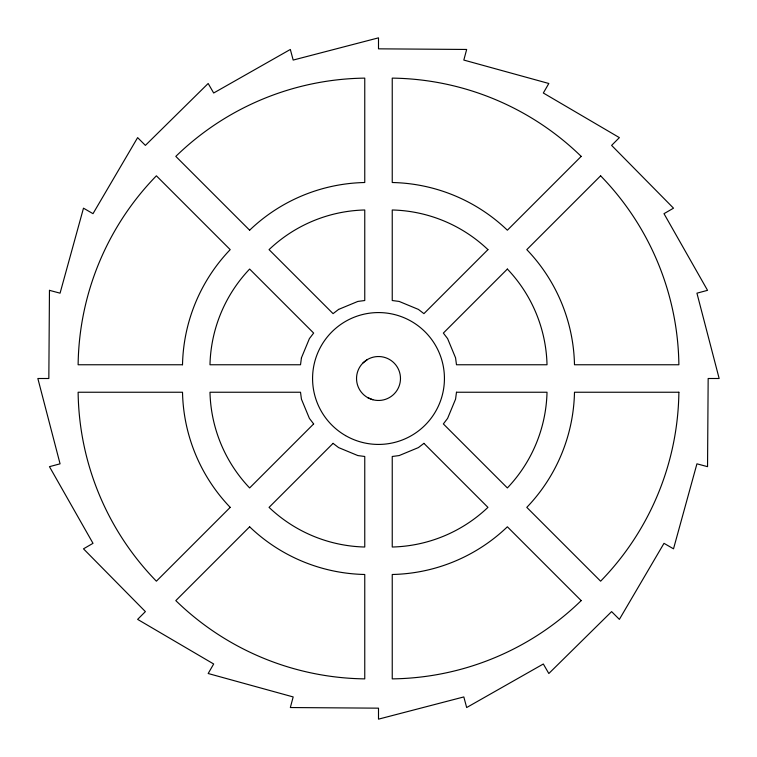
<?xml version="1.0" encoding="UTF-8"?>
<svg xmlns="http://www.w3.org/2000/svg" width="757" height="757" viewBox="0 0 757 757"><rect width="100%" height="100%" fill="white"/><g stroke="black" fill="none" stroke-linecap="round" stroke-linejoin="round"><path stroke-width="1.14" d="M362.963 362.963L367.514 359.471A21.981 21.981 0 0 1 400.481 378.5A21.981 21.981 0 0 1 367.514 397.529A21.981 21.981 0 0 1 367.514 359.471M367.514 397.529L372.813 399.724M49.46 290.338L48.836 378.5L37.85 378.5L60.068 463.823L49.46 466.662L93.007 543.327L83.488 548.825L145.391 611.609L137.623 619.377L213.673 663.993L208.175 673.512L293.177 696.932L290.338 707.54L378.5 708.164L378.5 719.15L463.823 696.932L466.662 707.54L543.327 663.993L548.825 673.512L611.609 611.609L619.377 619.377L663.993 543.327L673.512 548.825L696.932 463.823L707.54 466.662L708.164 378.5L719.15 378.5L696.932 293.177L707.54 290.338L663.993 213.673L673.512 208.175L611.609 145.391L619.377 137.623L543.327 93.007L548.825 83.488L463.823 60.068L466.662 49.46L378.5 48.836L378.5 37.85L293.177 60.068L290.338 49.46L213.673 93.007L208.175 83.488L145.391 145.391L137.623 137.623L93.007 213.673L83.488 208.175L60.068 293.177L49.46 290.338M301.428 357.853L300.52 364.76L209.982 364.76A143.83 143.83 0 0 1 249.63 269.057L313.644 333.071L309.405 338.606L301.428 357.853M456.48 392.24L455.572 399.147L447.595 418.394L443.356 423.929L507.37 487.943A143.83 143.83 0 0 0 547.018 392.24L456.48 392.24M230.204 507.37L156.387 581.187A275.68 275.68 0 0 1 78.122 392.24L182.513 392.24A171.3 171.3 0 0 0 230.204 507.37M313.644 423.929L249.63 487.943A143.83 143.83 0 0 1 209.982 392.24L300.52 392.24L301.428 399.147L309.405 418.394L313.644 423.929M487.943 249.63L423.929 313.644L418.394 309.405L399.147 301.428L392.24 300.52L392.24 209.982A143.83 143.83 0 0 1 487.943 249.63M581.187 156.387L507.37 230.204A171.3 171.3 0 0 0 392.24 182.513L392.24 78.122A275.68 275.68 0 0 1 581.187 156.387M249.63 526.796L175.813 600.613A275.68 275.68 0 0 0 364.76 678.878L364.76 574.487A171.3 171.3 0 0 1 249.63 526.796M333.071 443.356L269.057 507.37A143.83 143.83 0 0 0 364.76 547.018L364.76 456.48L357.853 455.572L338.606 447.595L333.071 443.356M507.37 269.057L443.356 333.071L447.595 338.606L455.572 357.853L456.48 364.76L547.018 364.76A143.83 143.83 0 0 0 507.37 269.057M600.613 175.813L526.796 249.63A171.3 171.3 0 0 1 574.487 364.76L678.878 364.76A275.68 275.68 0 0 0 600.613 175.813M338.606 309.405L333.071 313.644L269.057 249.63A143.83 143.83 0 0 1 364.76 209.982L364.76 300.52L357.853 301.428L338.606 309.405M423.929 443.356L418.394 447.595L399.147 455.572L392.24 456.48L392.24 547.018A143.83 143.83 0 0 0 487.943 507.37L423.929 443.356M182.513 364.76L78.122 364.76A275.68 275.68 0 0 1 156.387 175.813L230.204 249.63A171.3 171.3 0 0 0 182.513 364.76M678.878 392.24L574.487 392.24A171.3 171.3 0 0 1 526.796 507.37L600.613 581.187A275.68 275.68 0 0 0 678.878 392.24M249.63 230.204L175.813 156.387A275.68 275.68 0 0 1 364.76 78.122L364.76 182.513A171.3 171.3 0 0 0 249.63 230.204M581.187 600.613L507.37 526.796A171.3 171.3 0 0 1 392.24 574.487L392.24 678.878A275.68 275.68 0 0 0 581.187 600.613M345.533 435.597A65.935 65.935 0 0 0 444.435 378.5A65.935 65.935 0 0 0 345.533 321.403A65.935 65.935 0 0 0 345.533 435.597"/></g></svg>
